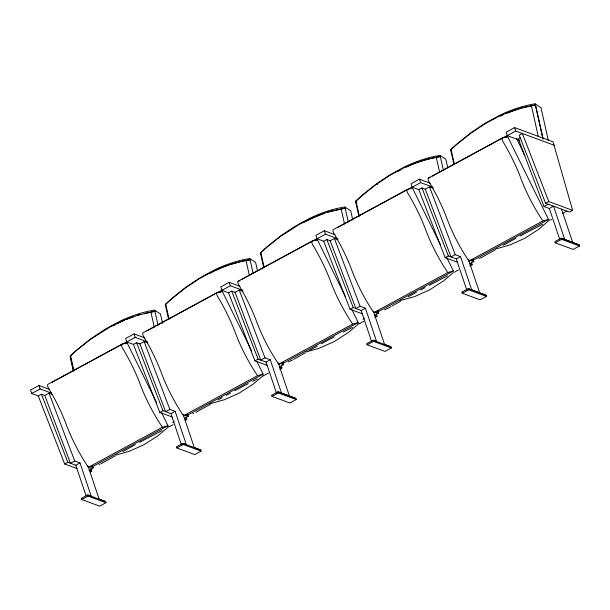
<?xml version="1.0" encoding="UTF-8"?>
<svg xmlns="http://www.w3.org/2000/svg" width="610" height="610" viewBox="0 0 610 610"><rect width="100%" height="100%" fill="white"/><g stroke="black" fill="none" stroke-linecap="round" stroke-linejoin="round"><path stroke-width="0.91" d="M140.635 314.333L124.593 319.861L110.845 326.472L90.242 339.541L76.982 350.102L70.615 355.874L70.386 357.14L73.505 371.025M165.524 305.564L165.745 304.298L172.111 298.526L185.371 287.966L199.066 278.854L212.867 271.366C224.571 265.487 237.275 262.109 250.077 259.715L242.46 261.072L228.933 264.954M260.653 253.989L260.874 252.723L267.241 246.951L280.501 236.39L301.104 223.329L314.851 216.71L321.63 214.087L330.894 211.19L345.207 208.147L327.89 212.089M355.782 202.413L356.004 201.148L362.37 195.383L375.63 184.815L389.325 175.703L403.134 168.223C414.83 162.336 427.534 158.958 440.336 156.572C428.418 158.249 416.897 162.123 406.046 167.285M450.912 150.838L451.133 149.572L457.5 143.807L470.76 133.239L484.454 124.127L498.263 116.647C509.96 110.761 522.663 107.383 535.466 104.996L542.938 138.333M337.33 227.652L412.596 186.782M432.459 176.076L506.895 135.664M172.813 422.532L174.079 421.19M363.072 319.388L364.338 318.046M168.634 426.687L158.142 435.639L144.181 444.606L129.274 451.286L115.77 455.091M263.108 375.722L253.272 384.064L239.311 393.038L224.404 399.718L210.069 403.713M358.893 323.536L348.401 332.488L334.44 341.463L319.533 348.142L306.029 351.947M453.367 272.571L443.531 280.913L429.57 289.887L414.663 296.567L400.328 300.562M549.808 219.775L538.66 229.337L524.699 238.312L509.792 244.991L496.288 248.796M376.988 184.685L377.506 184.334M363.789 321.264L359.313 323.796M268.461 372.969L263.093 375.958M300.852 355.394L293.685 359.359M115.168 455.883L100.772 463.882M210.297 404.308L195.901 412.307M301.729 354.875L305.427 352.733M400.557 301.157L392.085 306.029M495.686 249.589L481.29 257.58M173.095 424.69L169.054 426.947M458.484 269.963L454.442 272.22M309.239 350.559L317.208 346.091M122.915 451.491L135.313 444.659M218.044 399.916L222.078 397.667M408.303 296.765L416.478 292.236M503.433 245.189L515.831 238.358M550.632 220.073L551.661 219.501M226.219 395.387L230.443 393.084M321.348 343.811L334.28 336.834M49.684 389.447L38.956 385.474L30.5 390.064L31.659 393.503L38.285 395.959L64.66 463.989L77.035 468.564M144.814 337.871L134.086 333.906L125.629 338.489L126.788 341.928L133.415 344.383L159.79 412.413L172.165 416.996M239.944 286.296L229.215 282.331L220.759 286.913L221.918 290.352L228.544 292.808L254.919 360.838L267.294 365.421M335.073 234.72L324.345 230.755L315.888 235.338L317.048 238.785L323.674 241.232L350.048 309.27L362.424 313.845M430.202 183.145L419.474 179.18L411.018 183.762L412.177 187.209L418.803 189.657L445.178 257.694L457.553 262.269M572.622 210.358L548.764 201.536L522.389 133.499L519.217 135.222L545.599 203.252L569.45 212.082L572.622 210.358L553.041 141.825L514.604 127.604L506.147 132.187L507.307 135.633L519.819 140.262M156.625 402.653L127.132 342.889L121.908 344.223L47.923 384.338A3.325 1.296 61.5 0 0 48.541 388.219L49.555 389.897A91.523 35.731 61.5 0 1 65.453 422.326A83.684 32.666 61.5 0 0 88.397 467.336L94.009 465.819L168.002 425.704L161.68 412.894M251.755 351.078L222.261 291.313L217.038 292.647L143.053 332.763A3.325 1.296 61.5 0 0 143.67 336.644L144.684 338.321A91.523 35.731 61.5 0 1 160.582 370.75A83.684 32.666 61.5 0 0 183.526 415.761L189.138 414.243L263.131 374.128L256.81 361.318M351.94 309.75L358.261 322.553L284.268 362.668L278.656 364.185A83.684 32.666 61.5 0 1 255.712 319.183A91.523 35.731 61.5 0 0 239.814 286.746L238.8 285.068A3.325 1.296 61.5 0 1 238.182 281.187L312.167 241.08L317.391 239.745L345.618 296.94M440.748 245.365L412.52 188.17L407.297 189.504L333.312 229.612A3.325 1.296 61.5 0 0 333.929 233.493L334.943 235.17A91.523 35.731 61.5 0 1 350.841 267.607A83.684 32.666 61.5 0 0 373.793 312.617L379.397 311.092L453.39 270.977L446.65 257.321M428.441 178.044L502.426 137.929L507.65 136.594L548.52 219.402L474.527 259.517L468.922 261.042A83.684 32.666 61.5 0 1 445.971 216.031A91.523 35.731 61.5 0 0 430.073 183.595L429.066 181.925A3.325 1.296 61.5 0 1 428.441 178.044L430.18 177.594M127.208 341.508L51.941 382.378M222.337 289.933L147.071 330.803M317.467 238.358L242.2 279.227M31.659 393.503L40.115 388.921L51.736 393.221M126.788 341.928L135.245 337.345L147.757 341.974M221.918 290.352L230.374 285.77L242.887 290.398M317.048 238.785L325.504 234.194L338.016 238.83M412.177 187.209L420.633 182.619L433.146 187.255M507.307 135.633L515.763 131.051L554.2 145.272M125.469 343.796L127.132 342.889M219.768 292.67L222.261 291.313M315.728 240.645L317.391 239.745M505.987 137.494L507.65 136.594M38.285 395.959L41.457 394.235L44.766 395.463L48.998 393.168L52.468 394.457M133.415 344.383L136.587 342.66L139.896 343.887L144.128 341.6L147.597 342.881M228.544 292.808L231.716 291.092L235.033 292.312L239.257 290.024L242.734 291.305M323.674 241.232L326.846 239.516L330.162 240.737L334.387 238.449L337.864 239.73M418.803 189.657L421.975 187.941L425.292 189.169L429.516 186.874L432.993 188.154M520.421 137.593L518.302 138.737L544.021 206.523L549.32 208.483L553.544 206.195L564.746 239.478L579.111 244.831L579.5 245.983L573.156 249.414L555.268 242.795L554.879 241.651L561.223 238.213L564.746 239.478M64.66 463.989L67.832 462.273L75.785 465.216L80.017 462.921L91.21 496.204L87.688 494.939L81.344 498.378L81.732 499.521L99.621 506.147L105.965 502.709L105.576 501.557L99.163 499.148L87.962 465.865M159.79 412.413L162.962 410.698L170.914 413.641L175.146 411.346L186.34 444.629L182.817 443.363L176.473 446.802L176.862 447.946L194.75 454.572L201.094 451.133L200.705 449.982L194.293 447.572L183.091 414.289M254.919 360.838L258.091 359.122L266.044 362.065L270.276 359.77L281.477 393.053L295.835 398.406L296.224 399.558L289.88 402.996L271.991 396.378L271.602 395.227L277.946 391.788L281.477 393.053M350.048 309.27L353.22 307.547L361.173 310.49L365.405 308.195L376.606 341.478L373.076 340.212L366.732 343.651L367.121 344.802L385.009 351.421L391.353 347.982L390.972 346.831L384.552 344.421L373.358 311.138M445.178 257.694L448.35 255.971L456.303 258.914L460.535 256.619L471.736 289.902L486.101 295.263L486.483 296.407L480.139 299.846L462.25 293.227L461.861 292.076L468.205 288.637L471.736 289.902M545.599 203.252L548.764 201.536M80.017 462.921L74.71 460.962L70.485 463.249L44.766 395.463M175.146 411.346L169.839 409.386L165.615 411.674L139.896 343.887M270.276 359.77L264.969 357.811L260.744 360.106L235.033 292.312M365.405 308.195L360.098 306.235L355.874 308.53L330.162 240.737M460.535 256.619L455.228 254.66L451.003 256.955L425.292 189.169M544.021 206.523L548.245 204.236M88.397 467.336L162.39 427.221L168.002 425.704M183.526 415.761L257.519 375.653L263.131 374.128M278.656 364.185L352.649 324.078L358.261 322.553M373.793 312.617L447.778 272.502L453.39 270.977M468.922 261.042L542.908 220.927L548.52 219.402M92.735 466.009L93.269 467.824L89.037 470.119L91.691 471.095L90.913 468.35M187.865 414.434L188.399 416.249L184.167 418.544L186.82 419.52L186.042 416.775M282.994 362.858L283.528 364.673L279.296 366.968L281.95 367.952L281.431 366.114M377.864 310.376L378.657 313.098L374.426 315.393L377.079 316.377L376.301 313.624M473.253 259.715L473.787 261.53L469.555 263.817L472.209 264.801L471.431 262.048M562.572 213.393L566.804 211.098M90.105 471.957L91.691 471.095M185.234 420.382L186.82 419.52M279.571 369.241L281.95 367.952M374.7 317.665L377.079 316.377M469.83 266.09L472.209 264.801M81.732 499.521L88.076 496.082L105.965 502.709M176.862 447.946L183.206 444.515L201.094 451.133M271.991 396.378L278.335 392.939L296.224 399.558M367.121 344.802L373.465 341.364L391.353 347.982M462.25 293.227L468.594 289.788L486.483 296.407M555.268 242.795L561.604 239.356L579.5 245.983M420.702 289.933L425.017 287.607M391.018 306.609L385.802 309.331M520.147 236.032L542.725 224.213M234.758 390.758L248.133 383.69M139.629 442.334L162.199 430.515M500.078 116.22L503.654 114.596M214.956 270.802L209.39 273.661M429.409 285.267L447.587 275.789M343.262 332.114L352.458 327.364M291.389 360.556L292.548 359.953M252.708 381.311L257.329 378.94M398.132 171.288L400.404 170.121M303.002 222.856L309.819 219.371M112.743 326.007L115.77 324.459M117.288 323.681L119.56 322.522M291.031 360.731L288.248 361.936M221.987 267.645L215.787 270.436M126.438 319.411L133.803 316.529M480.932 257.755L480.238 258.076M505.309 113.856L521.154 108.039L535.466 104.996M310.086 219.226L324.062 213.378M119.827 322.377L124.783 320.151M385.108 309.651L384.452 309.941M99.712 464.378L99.064 464.667M479.277 258.495L478.736 258.701M222.787 267.332L228.43 265.159M193.606 413.328L192.92 413.572M137.631 315.24L154.948 311.291L144.296 313.532M238.182 281.187L239.921 280.745M548.283 140.208L540.994 107.68L535.168 103.852C522.991 105.621 511.287 109.769 500.215 115.038L485.682 122.915L471.271 132.507L457.309 143.625L450.607 149.702L454.023 164.73M447.74 167.62L445.864 159.256L440.039 155.428C427.862 157.197 416.157 161.345 405.086 166.614L390.553 174.49L376.141 184.083L362.18 195.2L355.477 201.277L358.893 216.306M352.816 220.126L350.735 210.831L344.909 207.004C332.732 208.773 321.028 212.921 309.956 218.189L295.423 226.066L281.004 235.658L267.05 246.775L260.348 252.853L263.764 267.881M257.481 270.771L255.605 262.407L249.78 258.579C237.603 260.34 225.898 264.488 214.827 269.765L200.293 277.642L185.875 287.234L171.921 298.351L165.219 304.421L168.634 319.449M162.557 323.277L160.476 313.982L154.65 310.154C142.473 311.916 130.769 316.064 119.697 321.333L105.164 329.217L90.745 338.802L76.791 349.926L70.089 355.996L73.421 370.865M579.111 244.831L561.223 238.213L561.604 239.356M470.249 260.218L473.787 261.53M486.101 295.263L468.205 288.637L468.594 289.788M375.119 311.794L378.657 313.098M390.972 346.831L373.076 340.212L373.465 341.364M279.99 363.369L283.528 364.673M295.835 398.406L277.946 391.788L278.335 392.939M184.86 414.945L188.399 416.249M200.705 449.982L182.817 443.363L183.206 444.515M89.731 466.52L93.269 467.824M105.576 501.557L87.688 494.939L88.076 496.082M516.601 138.493L524.768 155.512M421.975 187.941L448.35 255.971M326.846 239.516L353.22 307.547M231.716 291.092L258.091 359.122M136.587 342.66L162.962 410.698M41.457 394.235L67.832 462.273M429.516 186.874L455.228 254.66M334.387 238.449L360.098 306.235M239.257 290.024L264.969 357.811M144.128 341.6L169.839 409.386M48.998 393.168L74.71 460.962M561.497 209.138L572.698 242.414M549.32 208.483L559.614 239.067M514.604 127.604L515.763 131.051M468.488 259.563L479.681 292.846M456.303 258.914L466.902 290.398M419.474 179.18L420.633 182.619M361.173 310.49L371.467 341.074M324.345 230.755L325.504 234.194M278.229 362.714L289.422 395.997M266.044 362.065L276.643 393.549M229.215 282.331L230.374 285.77M170.914 413.641L181.513 445.125M134.086 333.906L135.245 337.345M75.785 465.216L86.079 495.793M38.956 385.474L40.115 388.921M535.168 103.852L543.075 139.172M531.462 106.026L538.317 136.617M451.133 149.572L454.458 164.41M440.039 155.428L443.447 170.457M436.333 157.601L439.657 172.432M356.004 201.148L359.328 215.978M344.909 207.004L348.318 222.032M341.204 209.169L344.528 224.007M260.874 252.723L264.199 267.554M249.78 258.579L253.188 273.608M246.074 260.744L249.398 275.575M165.745 304.298L169.069 319.129M154.65 310.154L158.059 325.183M150.945 312.32L154.269 327.151M70.615 355.874L73.932 370.705M162.39 427.221A83.684 32.666 61.5 0 1 139.438 382.218A91.523 35.731 61.5 0 0 123.54 349.782L122.534 348.104A3.325 1.296 61.5 0 1 121.908 344.223M257.519 375.653A83.684 32.666 61.5 0 1 234.568 330.643A91.523 35.731 61.5 0 0 218.67 298.206L217.663 296.529A3.325 1.296 61.5 0 1 217.038 292.647M352.649 324.078A83.684 32.666 61.5 0 1 329.705 279.067A91.523 35.731 61.5 0 0 313.799 246.631L312.793 244.961A3.325 1.296 61.5 0 1 312.167 241.08M447.778 272.502A83.684 32.666 61.5 0 1 424.834 227.492A91.523 35.731 61.5 0 0 408.929 195.063L407.922 193.385A3.325 1.296 61.5 0 1 407.297 189.504M542.908 220.927A83.684 32.666 61.5 0 1 519.964 175.916A91.523 35.731 61.5 0 0 504.058 143.487L503.052 141.81A3.325 1.296 61.5 0 1 502.426 137.929"/></g></svg>
